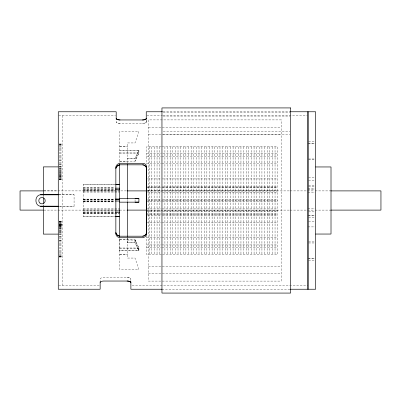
<?xml version="1.0" encoding="UTF-8"?>
<svg xmlns="http://www.w3.org/2000/svg" width="401" height="401" viewBox="0 0 401 401"><rect width="100%" height="100%" fill="white"/><g stroke="black" fill="none" stroke-linecap="round" stroke-linejoin="round"><path stroke-width="0.3" stroke-dasharray="2 1.5" d="M119.698 239.858L135.057 239.868L138.876 248.013L138.876 250.73L119.668 250.72L119.698 237.141M127.378 237.693L127.373 242.585L135.057 242.585L138.876 250.73M100.15 282.555L100.175 278.835A3.809 1.514 0 0 1 103.488 277.517L127.538 277.517A3.809 1.514 0 0 1 130.851 278.835L130.881 281.382M146.27 120.41L146.215 122.38A3.454 1.373 0 0 1 143.438 123.478L119.553 123.468A4.17 1.654 0 0 1 116.265 122.16L116.2 118.445M119.698 161.142L135.062 161.142L135.062 158.425L138.901 150.28L119.698 150.28M138.901 150.28L138.901 153.037L135.062 161.142L138.901 152.997L119.698 152.997M59.107 194.771L74.075 194.736L74.075 206.264L58.711 206.264M163.102 111.764L290.013 111.764M163.202 112.455L290.013 112.455M58.711 115.608L115.573 115.608M146.871 115.608L162.48 115.608M163.102 115.608L307.341 115.608M163.202 116.074L290.013 116.074M148.39 127.453L281.296 127.453M163.202 131.498L290.013 131.498M163.202 134.375L290.013 134.375M148.39 134.681L281.296 134.681M308.554 141.844L315.056 141.844M307.963 143.157L315.056 143.157M308.554 143.272L315.056 143.272M59.258 143.964L62.551 143.964M59.258 144.215L62.551 144.144M59.258 144.571L62.551 144.571M59.258 144.686L62.551 144.686M59.258 145.212L62.551 145.212M59.258 146.044L62.551 146.044M119.698 146.721L127.378 146.721M119.698 146.781L127.378 146.781M161.242 146.861L146.555 146.861L146.555 164.134M162.29 146.861L277.667 146.861L277.667 254.419L162.29 254.419M59.258 147.057L62.551 147.057M59.258 148.215L62.551 148.215M59.258 149.498L62.551 149.498M119.698 150.475L138.901 150.475L135.062 158.59L127.378 158.59M59.258 150.871L62.551 150.871M59.258 152.3L62.551 152.3M119.698 153.037L138.901 153.037M146.555 153.488L161.242 153.488M162.816 153.488L277.667 153.488M59.258 153.748L62.551 153.748M59.258 155.187L62.551 155.187M146.555 156.34L161.242 156.34M162.29 156.34L277.667 156.34M59.258 156.57L62.551 156.57M59.258 157.874L62.551 157.874M127.378 158.425L135.062 158.425M308.554 158.986L315.056 158.986M59.258 159.062L62.551 159.062M308.554 159.428L315.056 159.428M59.258 160.44L62.551 160.44M59.258 160.891L62.551 160.891M119.698 161.297L127.378 161.297M59.258 162.55L62.551 162.55M59.258 163.352L62.551 163.352M146.555 163.824L161.242 163.824M162.29 163.824L277.667 163.824M59.258 164.355L62.551 164.355M59.258 164.696L62.551 164.696M59.258 166.104L62.551 166.104M59.258 166.305L62.551 166.305M59.258 166.856L62.551 166.856M59.258 167.548L62.551 167.548M59.258 168.305L62.551 168.305M59.258 168.39L62.551 168.39M59.258 168.996L62.551 168.996M59.258 169.813L62.551 169.813M59.258 170.405L62.551 170.405M59.258 170.6L62.551 170.6M59.258 171.337L62.551 171.337M59.258 171.748L62.551 171.748M59.258 172.836L62.551 172.836M59.258 172.926L62.551 172.926M59.258 172.986L62.551 172.986M59.258 173.663L62.551 173.663M59.258 174.089L62.551 174.089M59.258 174.27L62.551 174.27M59.258 175.031L62.551 175.031M59.258 175.603L62.551 175.603M59.258 175.788L62.551 175.788M59.258 176.345L62.551 176.345M59.258 176.681L62.551 176.676M59.258 176.796L62.551 176.796M59.258 177.713L62.551 177.713M308.554 177.793L315.056 177.793M59.258 177.818L62.551 177.818M59.258 178.56L62.551 178.56M59.258 178.635L62.551 178.635M147.608 178.936L161.242 178.936M162.29 178.936L277.667 178.936M59.258 179.182L62.551 179.182M59.258 179.237L62.551 179.237M59.258 179.598L62.551 179.568M59.258 179.708L62.551 179.708M308.554 180.32L315.056 180.32M115.287 184.4L83.348 184.4L83.348 216.635L114.766 216.605M83.348 184.435L115.287 184.435M308.554 185.733L315.056 185.733M147.608 186.134L161.242 186.134M162.29 186.134L277.667 186.134M308.554 186.254L315.056 186.254M146.555 187.207L161.242 187.207M162.29 187.207L277.667 187.207M147.608 187.307L161.242 187.307M162.29 187.307L277.667 187.307M83.348 187.818L114.661 187.808M83.348 187.904L114.766 187.904M83.348 188.154L114.766 188.154M307.963 188.36L315.056 188.36M83.348 189.192L114.766 189.192M83.348 189.478L114.766 189.478M307.963 189.838L315.056 189.838M147.608 190.184L161.242 190.184M162.29 190.184L277.667 190.184M83.348 190.375L114.766 190.375M83.348 190.741L119.698 190.741M43.859 190.896L126.786 190.896M147.242 190.896L289.472 190.896M290.098 190.896L307.016 190.896M307.642 190.896L314.534 190.896M315.161 190.896L331.01 190.896M43.96 190.921L57.483 190.921M146.555 191.046L277.667 191.046M83.348 191.638L119.698 191.638M83.348 192.084L119.698 192.084M147.608 192.365L161.242 192.365M162.29 192.365L277.667 192.365M307.963 192.826L315.056 192.826M58.711 194.736L74.075 194.736M83.348 199.117L114.766 199.117M83.348 199.207L114.766 199.207M147.608 199.503L161.242 199.503M162.29 199.503L277.667 199.503M83.348 199.873L114.766 199.873M83.348 199.964L114.766 199.964M147.608 200.64L277.667 200.64M83.348 201.036L114.766 201.036M83.348 201.127L114.766 201.127M146.555 201.778L161.242 201.778M162.29 201.778L277.667 201.778M83.348 201.793L114.766 201.793M83.348 201.883L114.766 201.883M307.963 208.174L315.056 208.174M83.348 208.405L119.698 208.405M146.555 208.911L161.242 208.911M162.29 208.911L277.667 208.911M83.348 209.813L119.698 209.818M43.859 210.104L114.766 210.104M119.698 210.104L126.786 210.104M147.242 210.104L289.472 210.104M290.098 210.104L307.016 210.104M307.642 210.104L314.534 210.104M315.161 210.104L331.01 210.104M146.555 210.234L277.667 210.234M83.348 210.891L114.766 210.891M83.348 211.016L114.766 211.016M146.555 211.227L161.242 211.227M162.29 211.227L277.667 211.227M308.554 211.868L315.056 211.868M83.348 212.284L114.766 212.284M83.348 212.395L114.766 212.395M83.348 213.011L114.766 213.011M83.348 213.182L119.698 213.182M83.348 213.603L119.698 213.603M146.555 213.959L161.242 213.959M162.29 213.959L277.667 213.959M146.555 214.074L161.242 214.074M162.29 214.074L277.667 214.074M147.608 215.147L161.242 215.147M162.29 215.147L277.667 215.147M308.554 215.362L315.056 215.362M307.963 215.658L315.056 215.658M83.348 216.47L114.766 216.47M308.554 217.808L315.056 217.808M59.258 221.292L62.551 221.292M59.258 221.392L62.551 221.392M59.258 221.437L62.551 221.437M308.554 221.522L315.056 221.522M59.258 221.733L62.551 221.733M59.258 221.828L62.551 221.828M59.258 222.309L62.551 222.309M146.555 222.344L161.242 222.344M162.29 222.344L277.667 222.344M59.258 222.445L62.551 222.445M59.258 223.101L62.551 223.101M59.258 223.282L62.551 223.282M59.258 224.094L62.551 224.094M59.258 224.219L62.551 224.219L59.258 224.309M59.258 224.425L62.551 224.425M59.258 224.555L62.551 224.555M59.258 224.876L62.551 224.876M59.258 225.091L62.551 225.091M59.258 225.257L62.551 225.257M59.258 225.497L62.551 225.497M59.258 225.562L62.551 225.562M59.258 225.638L62.551 225.638M59.258 225.853L62.551 225.853M59.258 226.46L62.551 226.46M59.258 226.555L62.551 226.555M59.258 226.826L62.551 226.826M307.963 226.896L315.056 226.896M59.258 227.367L62.551 227.367M59.258 227.552L62.551 227.552M59.258 228.074L62.551 228.074M59.258 228.249L62.551 228.249M59.258 228.801L62.551 228.801M59.258 229.733L62.551 229.733M59.258 230.179L62.551 230.179M59.258 230.4L62.551 230.4M59.258 231.242L62.551 231.242M59.258 231.643L62.551 231.643M59.258 232.61L62.551 232.61M59.258 232.73L62.551 232.73M59.258 233.156L62.551 233.156M59.258 234.159L62.551 234.159M59.258 234.68L62.551 234.695M59.258 236.169L62.551 236.169M59.258 236.645L62.551 236.645M146.555 237.452L161.242 237.452M162.29 237.452L277.667 237.452M59.258 237.582L62.551 237.582M59.258 238.45L62.551 238.45M119.698 239.703L127.378 239.703M127.378 240.029L135.062 240.029L138.901 248.179L138.901 250.57L119.698 250.57M59.258 240.109L62.551 240.109M59.258 240.56L62.551 240.56M59.258 240.896L62.551 240.896M59.258 241.938L62.551 241.938M308.554 241.908L315.056 241.908M127.378 242.42L135.062 242.42L138.901 250.57M308.554 242.976L315.056 242.976M59.258 243.126L62.551 243.126M59.258 244.43L62.551 244.43M146.555 244.941L161.242 244.941M162.29 244.941L277.667 244.941M59.258 245.813L62.551 245.813M59.258 247.252L62.551 247.252M146.555 247.793L161.242 247.793M162.29 247.793L277.667 247.793M138.876 248.013L119.668 248.003L119.668 250.72M119.698 248.179L138.901 248.179M59.258 248.7L62.551 248.7M59.258 250.129L62.551 250.129M59.258 251.502L62.551 251.502M59.258 252.785L62.551 252.785M59.258 253.943L62.551 253.943M119.698 254.219L127.378 254.219M119.698 254.279L127.378 254.279M161.242 254.419L146.555 254.419L146.555 235.427M59.258 254.956L62.551 254.956M59.258 255.788L62.551 255.788M59.258 256.314L62.551 256.314M59.258 256.429L62.551 256.429M59.258 256.785L62.551 256.785M59.258 256.856L62.551 256.856M59.258 257.056L62.551 257.036M308.554 258.189L315.056 258.189M307.963 258.279L315.056 258.279M308.554 260.655L315.056 260.655M148.39 266.319L281.296 266.319M148.39 273.547L281.296 273.547M58.711 285.392L100.15 285.392M132.13 285.392L307.963 285.392M161.954 289.236L290.013 289.236M59.107 206.229L74.075 206.264M127.037 277.507L127.538 277.522A3.87 1.539 0 0 1 130.846 278.835L130.881 279.031M146.245 120.205L146.27 122.175M275.046 146.861L275.046 254.419M272.424 146.861L272.424 254.419M269.803 146.861L269.803 254.419M267.176 146.861L267.176 254.419M264.555 146.861L264.555 254.419M261.933 146.861L261.933 254.419M259.312 146.861L259.312 254.419M256.69 146.861L256.69 254.419M254.069 146.861L254.069 254.419M251.447 146.861L251.447 254.419M248.826 146.861L248.826 254.419M246.199 146.861L246.199 254.419M243.577 146.861L243.577 254.419M240.956 146.861L240.956 254.419M238.334 146.861L238.334 254.419M235.713 146.861L235.713 254.419M233.091 146.861L233.091 254.419M230.47 146.861L230.47 254.419M227.843 146.861L227.843 254.419M225.222 146.861L225.222 254.419M222.6 146.861L222.6 254.419M219.979 146.861L219.979 254.419M217.357 146.861L217.357 254.419M214.735 146.861L214.735 254.419M212.114 146.861L212.114 254.419M209.492 146.861L209.492 254.419M206.866 146.861L206.866 254.419M204.244 146.861L204.244 254.419M201.623 146.861L201.623 254.419M199.001 146.861L199.001 254.419M196.38 146.861L196.38 254.419M193.758 146.861L193.758 254.419M191.137 146.861L191.137 254.419M188.51 146.861L188.51 254.419M185.889 146.861L185.889 254.419M183.267 146.861L183.267 254.419M180.645 146.861L180.645 254.419M178.024 146.861L178.024 254.419M175.402 146.861L175.402 254.419M172.781 146.861L172.781 254.419M170.159 146.861L170.159 254.419M167.533 146.861L167.533 254.419M164.911 146.861L164.911 254.419M159.668 146.861L159.668 254.419M157.047 146.861L157.047 254.419M154.425 146.861L154.425 254.419M151.804 146.861L151.804 254.419M149.177 146.861L149.177 254.419M135.062 199.773L135.062 202.179M135.062 240.029L135.062 242.42M135.057 239.868L135.057 242.585M127.378 163.688L127.378 142.941L135.062 142.941L138.901 131.418L119.698 131.418L119.698 163.688M127.378 199.257L127.378 202.179M127.378 237.312L127.378 258.059L135.062 258.059L138.901 269.582L119.698 269.582L119.698 237.312M62.551 115.608L62.551 285.392M43.343 195.242L43.343 196.856M43.343 204.71L43.343 205.758M146.245 121.969A4.301 1.709 0 0 1 142.405 123.493M120.039 123.493A4.291 1.704 0 0 1 116.2 121.969M281.296 119.899L148.39 119.899L148.39 281.101L281.296 281.101L281.296 119.899"/><path stroke-width="0.6" d="M100.175 282.359L100.175 282.359A3.809 1.514 0 0 1 103.488 281.041L127.538 281.041A3.809 1.514 0 0 1 130.851 282.359L130.851 282.359A3.87 1.539 0 0 0 127.538 281.046L127.037 281.031M58.04 194.736L42 194.736C33.895 193.743 33.895 207.257 42 206.264L58.04 206.264M135.062 198.57L138.901 198.55L138.901 202.159L135.062 202.179M40.401 194.806L58.486 194.771M162.48 111.764L146.245 111.764L146.245 119.267M290.479 111.764L315.647 111.764L315.647 289.236L290.444 289.236M120.039 119.969A4.291 1.704 0 0 1 116.2 118.445L116.265 118.636A4.17 1.654 0 0 0 119.553 119.944L143.438 119.959A3.454 1.373 0 0 0 146.215 118.856L146.245 118.445A4.301 1.709 0 0 1 142.405 119.969M119.698 164.801A5.128 4.707 0 0 0 115.859 168.325A5.193 4.762 0 0 1 119.698 164.801L143.242 164.836A3.91 3.589 0 0 1 146.545 167.869L146.586 168.325A5.338 4.897 0 0 0 142.746 164.801M58.095 166.886L43.343 166.886L43.343 195.242M315.647 166.956L331.01 166.956L331.01 234.044L315.647 234.044M115.914 184.4L119.673 184.4L119.698 184.696M115.914 184.435L119.673 184.435M115.383 188.154L119.698 188.154M115.383 189.478L119.698 189.478M43.233 190.896L20.05 190.896L20.05 210.104L43.233 210.104M127.192 190.896L146.616 190.896M330.825 190.896L380.95 190.896L380.95 210.104L330.825 210.104M119.698 198.55L138.901 198.55M115.383 199.117L119.698 199.117M115.383 199.207L119.698 199.207M115.383 201.036L119.698 201.036M119.698 202.159L138.901 202.159M127.192 210.104L146.616 210.104M115.383 210.891L119.698 210.891M115.383 212.284L119.698 212.284M115.383 216.47L119.698 216.47M115.383 216.605L119.698 216.605M58.095 234.114L43.343 234.114L43.343 205.758M119.698 236.199A4.677 4.296 0 0 1 115.859 232.675A4.792 4.396 0 0 0 119.698 236.199L142.746 236.199A4.797 4.401 0 0 0 146.586 232.675A4.271 3.92 0 0 1 142.746 236.199M162.164 289.236L130.881 289.236L130.881 281.733M40.401 206.194L58.486 206.229M146.545 166.345L146.586 234.199A4.797 4.401 0 0 1 142.746 237.723L119.698 237.723A4.792 4.396 0 0 1 115.859 234.199L115.854 166.801A5.128 4.707 0 0 1 119.698 163.277L143.242 163.312A3.91 3.589 0 0 1 146.545 166.345L146.555 234.009M307.993 111.764L307.993 289.236M307.963 111.764L307.963 289.236M127.378 164.45L127.378 198.58M127.378 201.743L127.378 236.56M119.698 164.45L119.698 236.55M116.2 119.267L116.2 111.764L58.275 111.764L58.275 289.236L100.15 289.236L100.15 281.733M43.343 197.863L43.343 203.332M290.635 107.924L161.954 107.924L161.954 293.076L290.635 293.076L290.635 107.924M39.91 203.081A3.198 3.198 0 0 0 45.143 201.257A3.198 3.198 0 0 0 40.947 197.633A3.198 3.198 0 0 0 39.91 203.081"/></g></svg>
